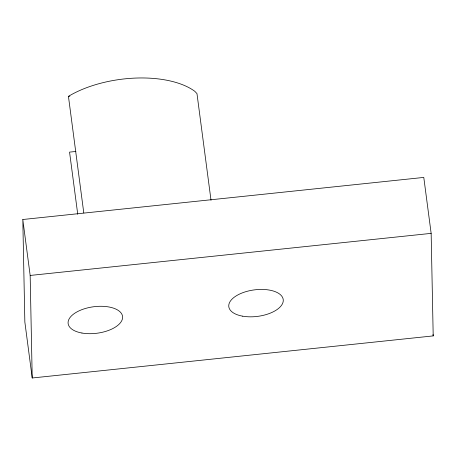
<?xml version="1.0" encoding="UTF-8"?>
<svg xmlns="http://www.w3.org/2000/svg" width="456" height="456" viewBox="0 0 456 456"><rect width="100%" height="100%" fill="white"/><g stroke="black" fill="none" stroke-linecap="round" stroke-linejoin="round"><path stroke-width="0.68" d="M83.784 212.901L68.44 96.347L69.853 96.199M75.907 151.455L69.557 152.122L77.742 214.286M22.8 219.507L423.784 177.424L431.148 233.369L433.2 335.907L32.216 377.99L24.852 322.044L22.8 219.507L30.164 275.452L32.216 377.99M30.164 275.452L431.148 233.369M433.018 334.51L433.2 335.907M211.02 200.281L196.975 93.611L194.763 91.274A80.729 39.262 -7.5 0 0 68.44 96.347M242.609 316.168A27.445 13.349 -7.5 0 0 283.273 300.265A27.445 13.349 -7.5 0 0 242.142 292.946A27.445 13.349 -7.5 0 0 242.609 316.168M81.949 333.034A27.445 13.349 -7.5 0 0 122.613 317.125A27.445 13.349 -7.5 0 0 81.481 309.806A27.445 13.349 -7.5 0 0 81.949 333.034"/></g></svg>
